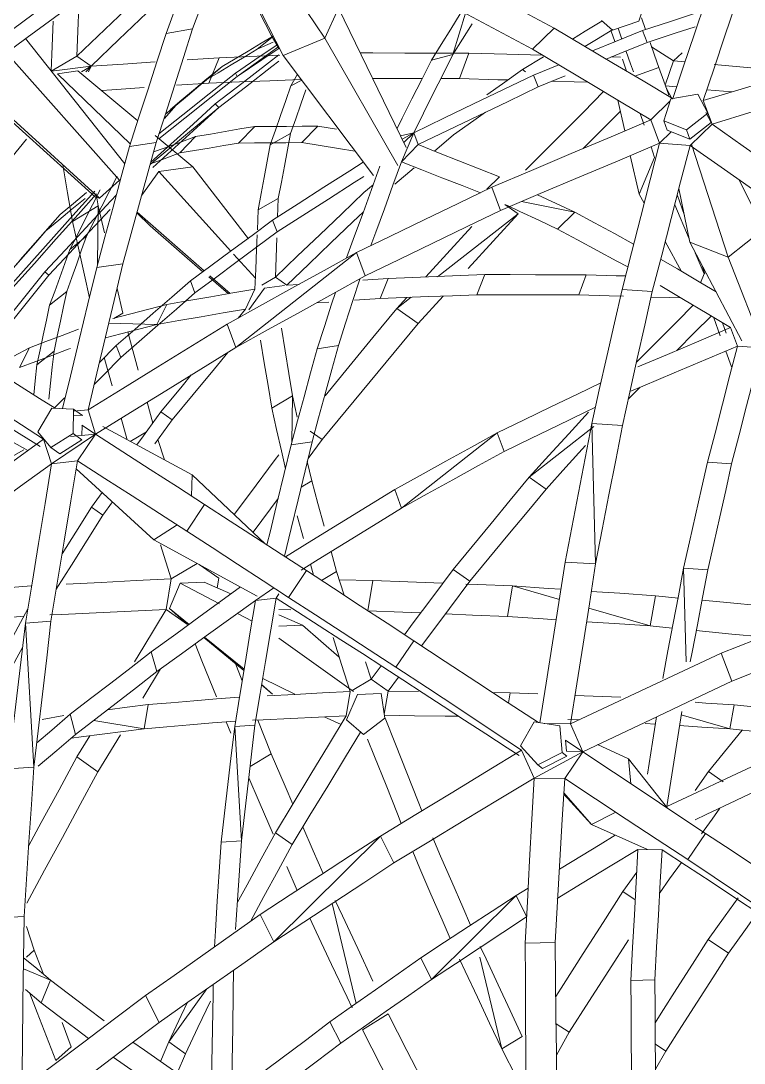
# Model space of a CAD drawing. Header units: inches. Extents: x -1427 to 2274, y -2183 to 260.
# Drawn here: x 161.79 to 165.41, y -1765.98 to -1760.76 of the extents above; entities that cross this region are included whole.
import ezdxf

# ---------------------------------------------------------------- set-up
doc = ezdxf.new("R2010")
doc.units = ezdxf.units.IN
doc.header["$MEASUREMENT"] = 0
doc.layers.add('E-LITE-EQPM', color=33, linetype='Continuous', lineweight=9)
doc.layers.add('G-IMPT', color=8, linetype='Continuous', lineweight=9)

# ---------------------------------------------------------------- blocks, each defined once
blk = doc.blocks.new('Raimond Sphere Small - Moooi_Raimond_43-2516545-Reflected Ceiling Plan')
at = {"layer": 'G-IMPT'}
for p, q in [((-3.9966, 6.0923), (-3.5599, 5.4344)), ((-4.063, 5.9133), (-3.8262, 5.4466)), ((-4.0605, 5.9202), (-3.7673, 5.3482)), ((-3.4905, 5.5861), (-3.5599, 5.4344)), ((-3.1518, 4.8881), (-3.4905, 5.5861)), ((-1.9615, 5.595), (-1.987, 5.5201)), ((-2.8554, 5.56), (-2.9178, 5.3529)), ((-1.9533, 5.4784), (-1.9738, 5.5367)), ((-2.5188, 5.3797), (-2.4107, 5.4848)), ((-2.174, 5.5228), (-2.1183, 5.4754)), ((-2.1183, 5.4754), (-1.987, 5.5201)), ((-2.0914, 5.4846), (-2.0725, 5.4309)), ((-4.5612, 4.8057), (-5.0571, 5.4327)), ((-4.3539, 5.4582), (-4.2211, 5.4811)), ((-3.8979, 5.3799), (-3.8171, 5.4453)), ((-3.7897, 5.3856), (-3.8262, 5.4466)), ((-3.5599, 5.4344), (-3.7673, 5.3482)), ((-3.193, 4.798), (-3.5599, 5.4344)), ((-2.125, 5.4701), (-2.1066, 5.4176)), ((-1.9683, 5.4735), (-1.9455, 5.4135)), ((-3.7903, 5.393), (-3.9978, 5.2431)), ((-3.8979, 5.3799), (-3.8174, 5.4143)), ((-1.8139, 5.3223), (-1.9231, 5.3925)), ((-4.5874, 4.7233), (-5.1564, 5.365)), ((-4.9286, 5.2702), (-4.8006, 5.3457)), ((-4.7293, 5.2942), (-4.8006, 5.3457)), ((-4.0883, 5.3373), (-4.2486, 5.3266)), ((-4.1399, 5.2105), (-4.0883, 5.3373)), ((-3.3162, 4.7468), (-3.7673, 5.3482)), ((-3.0246, 5.3256), (-2.9178, 5.3529)), ((-2.8844, 5.2324), (-2.8379, 5.3592)), ((-2.4648, 5.3415), (-2.5695, 5.2774)), ((-2.0792, 5.3397), (-2.1238, 5.3409)), ((-2.0687, 5.3298), (-2.0493, 5.2703)), ((-1.8139, 5.3223), (-1.7698, 5.3613)), ((-4.7293, 5.2942), (-4.9281, 5.2696)), ((-4.7771, 5.2664), (-4.7293, 5.2942)), ((-4.7553, 5.2664), (-4.7293, 5.2942)), ((-4.7417, 5.2664), (-4.7293, 5.2942)), ((-4.1594, 5.223), (-4.0737, 5.2924)), ((-2.5543, 5.2664), (-2.5695, 5.2774)), ((-2.5144, 5.2502), (-2.3884, 5.3017)), ((-2.0068, 5.2451), (-1.8867, 5.2887)), ((-1.8551, 5.1992), (-1.8139, 5.3223)), ((-1.7556, 5.3169), (-1.8139, 5.3223)), ((-4.688, 4.6335), (-5.3335, 5.2225)), ((-4.7957, 5.271), (-4.8969, 5.2572)), ((-4.8969, 5.2572), (-4.5336, 4.9053)), ((-4.4962, 5.0206), (-4.7957, 5.271)), ((-4.0064, 5.2605), (-3.9978, 5.2431)), ((-3.6966, 5.254), (-3.7291, 5.1962)), ((-3.7291, 5.1962), (-3.6752, 5.2254)), ((-2.9783, 5.2325), (-2.8844, 5.2324)), ((-2.5144, 5.2502), (-2.492, 5.191)), ((-2.3554, 5.2466), (-2.492, 5.191)), ((-4.7076, 4.6396), (-5.3456, 5.2139)), ((-4.3016, 5.1991), (-4.1399, 5.2105)), ((-1.8539, 5.1959), (-1.7982, 5.1909)), ((-1.852, 5.1905), (-1.8198, 5.1292)), ((-1.646, 5.177), (-1.5216, 5.1658)), ((-2.093, 5.125), (-2.0579, 4.9708)), ((-1.9276, 5.0261), (-1.83, 5.121)), ((-1.8617, 5.0209), (-1.8265, 5.1319)), ((-1.8265, 5.1319), (-1.691, 5.1554)), ((-1.691, 5.1554), (-1.6424, 5.0589)), ((-1.6643, 5.1221), (-1.6204, 5.0045)), ((-4.0894, 5.0879), (-4.4338, 4.8019)), ((-4.305, 5.0972), (-4.3623, 5.0332)), ((-4.3578, 5.0545), (-4.305, 5.0972)), ((-4.0894, 5.0879), (-4.1083, 5.1054)), ((-1.9801, 5.0574), (-1.9611, 4.9992)), ((-1.9276, 5.0261), (-1.8839, 4.9086)), ((-1.8617, 5.0209), (-1.7479, 4.9758)), ((-1.8451, 4.974), (-1.8617, 5.0209)), ((-1.7479, 4.9758), (-1.6424, 5.0589)), ((-1.7313, 4.9289), (-1.6258, 5.012)), ((-1.6511, 5.0624), (-1.6258, 5.012)), ((-1.6424, 5.0589), (-1.6258, 5.012)), ((-3.991, 4.9096), (-3.9099, 4.9929)), ((-3.6748, 4.9118), (-3.5939, 4.9939)), ((-3.5939, 4.9939), (-3.5007, 4.9796)), ((-3.1801, 4.9464), (-3.1143, 4.9617)), ((-3.1143, 4.9617), (-3.1751, 4.816)), ((-3.1718, 4.9294), (-3.1143, 4.9617)), ((-3.1637, 4.9127), (-3.1143, 4.9617)), ((-3.1143, 4.9617), (-3.0916, 4.9018)), ((-1.8249, 4.966), (-1.8839, 4.9086)), ((-1.7313, 4.9289), (-1.8451, 4.974)), ((-1.7313, 4.9289), (-1.7479, 4.9758)), ((-1.6204, 5.0045), (-1.7304, 4.8978)), ((-4.5379, 4.8923), (-4.4034, 4.9132)), ((-4.2202, 4.7899), (-4.409, 4.9477)), ((-4.285, 4.8603), (-4.2066, 4.9422)), ((-3.8328, 4.9009), (-3.7306, 4.9573)), ((-3.011, 4.8698), (-2.9143, 4.9505)), ((-1.7304, 4.8978), (-1.8839, 4.9086)), ((-3.1751, 4.816), (-3.0916, 4.9018)), ((-1.9259, 4.8909), (-1.9086, 4.8378)), ((-1.5405, 4.3383), (-1.7234, 4.9045)), ((-2.0298, 4.8471), (-1.9861, 4.6546)), ((-1.9086, 4.8378), (-1.9861, 4.6546)), ((-4.3905, 4.7667), (-4.4756, 4.649)), ((-4.2202, 4.7899), (-4.3905, 4.7667)), ((-4.0294, 4.3679), (-4.3905, 4.7667)), ((-3.9411, 4.4296), (-4.2202, 4.7899)), ((-3.2096, 4.7037), (-3.1112, 4.786)), ((-4.688, 4.6335), (-4.5874, 4.7233)), ((-3.3177, 4.6998), (-3.3632, 4.6615)), ((-2.6851, 4.7403), (-2.7474, 4.6794)), ((-1.4849, 4.7259), (-1.3629, 4.4782)), ((-4.6935, 4.5947), (-4.702, 4.6462)), ((-2.7231, 4.6884), (-2.6801, 4.5727)), ((-1.9608, 4.6084), (-1.9861, 4.6546)), ((-1.7944, 4.6474), (-1.7588, 4.5464)), ((-1.7321, 4.4142), (-1.7862, 4.6823)), ((-4.8234, 4.5177), (-4.6935, 4.5947)), ((-4.688, 4.6335), (-4.7076, 4.6396)), ((-4.6982, 4.2977), (-4.6935, 4.5947)), ((-4.663, 4.4604), (-4.6935, 4.5947)), ((-3.7923, 4.6319), (-3.8932, 4.5752)), ((-3.7956, 4.5392), (-3.7923, 4.6319)), ((-2.6578, 4.6013), (-2.5914, 4.5559)), ((-2.3074, 4.563), (-2.5747, 4.6172)), ((-1.7355, 4.4308), (-1.8075, 4.6002)), ((-5.1565, 4.2408), (-4.8836, 4.5521)), ((-4.9557, 4.4697), (-4.8836, 4.5521)), ((-4.4997, 4.561), (-4.4339, 4.4945)), ((-4.1637, 4.2699), (-4.499, 4.5635)), ((-3.8932, 4.5752), (-3.8972, 4.4759)), ((-2.9959, 4.2399), (-2.5914, 4.5559)), ((-2.3074, 4.563), (-2.3943, 4.4783)), ((-4.1697, 4.2655), (-4.4339, 4.4945)), ((-3.7983, 4.4646), (-3.8207, 4.5231)), ((-4.8362, 4.3762), (-4.7521, 4.444)), ((-1.3629, 4.4782), (-1.5405, 4.3383)), ((-1.7731, 4.2668), (-1.8552, 4.4163)), ((-1.4717, 3.9196), (-1.7321, 4.4142)), ((-1.7321, 4.4142), (-1.5405, 4.3383)), ((-3.9069, 4.2326), (-4.0165, 4.3537)), ((-3.4, 4.3619), (-4.0056, 3.8856)), ((-3.4, 4.3619), (-3.3566, 4.244)), ((-1.6604, 4.2543), (-1.7054, 4.36)), ((-1.3579, 3.8745), (-1.5405, 4.3383)), ((-4.7013, 4.2862), (-4.5698, 4.3044)), ((-1.6721, 4.3002), (-1.6561, 4.2548)), ((-4.9406, 4.2485), (-4.9607, 4.2656)), ((-4.0421, 4.155), (-4.1401, 4.2399)), ((-4.034, 4.1564), (-4.1355, 4.2452)), ((-3.8755, 4.198), (-3.8064, 4.2388)), ((-3.7499, 4.1979), (-3.8064, 4.2388)), ((-3.2417, 4.2321), (-3.3688, 4.2235)), ((-3.2826, 4.1316), (-3.2417, 4.2321)), ((-2.7984, 4.1495), (-2.7588, 4.2518)), ((-2.2873, 4.1489), (-2.2503, 4.2494)), ((-1.6604, 4.2543), (-1.6792, 4.21)), ((-4.5713, 4.0575), (-4.5993, 4.1807)), ((-4.2326, 4.219), (-4.2098, 4.1593)), ((-3.9568, 4.0777), (-3.9091, 4.1781)), ((-3.9401, 4.0742), (-3.8616, 4.1826)), ((-3.8616, 4.1826), (-3.7605, 4.1964)), ((-3.6882, 4.2021), (-3.7499, 4.1979)), ((-1.9202, 4.1658), (-2.0714, 4.1765)), ((-4.937, 4.0972), (-4.8512, 4.1663)), ((-3.4108, 4.1225), (-3.2826, 4.1316)), ((-3.1995, 4.081), (-3.1273, 4.1373)), ((-3.1486, 4.1365), (-3.1995, 4.081)), ((-3.0921, 4.0063), (-2.9674, 4.1432)), ((-4.4005, 4.0017), (-4.3504, 4.1014)), ((-3.9568, 4.0777), (-3.994, 4.0325)), ((-3.6009, 4.1091), (-3.5391, 4.1135)), ((-3.0921, 4.0063), (-3.1995, 4.081)), ((-4.6155, 4.0312), (-4.5713, 4.0575)), ((-1.6115, 4.0349), (-1.5793, 3.9446)), ((-4.4005, 4.0017), (-4.6408, 4.0072)), ((-4.0477, 4.0027), (-4.0056, 3.8856)), ((-1.5683, 4.0091), (-1.5499, 3.9578)), ((-1.5287, 3.9853), (-1.494, 3.8922)), ((-5.0882, 3.785), (-5.0371, 3.8842)), ((-5.0007, 3.7993), (-4.915, 3.8683)), ((-4.6879, 3.81), (-4.6036, 3.8951)), ((-4.6036, 3.8951), (-4.5808, 3.8354)), ((-3.5982, 3.8792), (-3.4915, 3.8958)), ((-1.5517, 3.8679), (-1.523, 3.7886)), ((-1.3723, 3.8836), (-1.494, 3.8922)), ((-4.6635, 3.8364), (-4.6239, 3.6939)), ((-5.0461, 3.3698), (-5.7533, 3.7646)), ((-4.9851, 3.3904), (-5.6265, 3.7844)), ((-2.0401, 3.6275), (-1.981, 3.6867)), ((-4.9123, 3.5836), (-4.8632, 3.6331)), ((-4.4208, 3.5075), (-4.4492, 3.6114)), ((-3.8245, 3.5823), (-3.7216, 3.6433)), ((-3.7252, 3.4078), (-3.7216, 3.6433)), ((-3.6973, 3.5368), (-3.7216, 3.6433)), ((-4.9959, 3.4631), (-4.9258, 3.5824)), ((-4.8172, 3.5772), (-4.9258, 3.5824)), ((-4.8201, 3.4548), (-4.8172, 3.5772)), ((-4.8174, 3.5669), (-4.7443, 3.5741)), ((-4.7732, 3.5456), (-4.8172, 3.5772)), ((-4.7443, 3.5741), (-4.7067, 3.4523)), ((-4.38, 3.5634), (-4.3244, 3.5229)), ((-4.7732, 3.5456), (-4.8179, 3.5477)), ((-4.5788, 3.5313), (-4.549, 3.4241)), ((-4.4111, 3.4035), (-4.3244, 3.5229)), ((-2.2231, 3.506), (-2.2037, 2.8016)), ((-2.0694, 3.4955), (-2.2231, 3.506)), ((-4.9306, 3.3843), (-4.9959, 3.4631)), ((-4.8201, 3.4548), (-4.9306, 3.3843)), ((-4.7067, 3.4523), (-4.927, 3.3033)), ((-4.8318, 3.4402), (-4.7067, 3.4523)), ((-4.7762, 3.4232), (-4.8201, 3.4548)), ((-4.7067, 3.4523), (-4.7972, 3.3183)), ((-4.7744, 3.4957), (-4.7756, 3.4456)), ((-4.7751, 3.4961), (-4.7067, 3.4523)), ((-4.2239, 3.248), (-4.6714, 3.4904)), ((-4.5333, 3.4156), (-4.4527, 3.4637)), ((-3.5724, 3.4249), (-3.6329, 3.4672)), ((-2.6961, 3.4587), (-3.1761, 3.0811)), ((-2.6961, 3.4587), (-2.6616, 3.3653)), ((-2.537, 3.236), (-2.2124, 3.4896)), ((-4.9672, 3.4271), (-4.927, 3.3033)), ((-4.7762, 3.4232), (-4.8867, 3.3527)), ((-4.3627, 3.3232), (-4.3954, 3.4252)), ((-3.7277, 3.3987), (-3.6234, 3.4132)), ((-3.6434, 3.3296), (-3.5724, 3.4249)), ((-4.8867, 3.3527), (-4.9306, 3.3843)), ((-4.7972, 3.3183), (-4.927, 3.3033)), ((-3.6247, 3.2174), (-3.6469, 3.3151)), ((-1.5228, 3.3032), (-1.6426, 3.3118)), ((-4.8039, 3.2774), (-4.4148, 2.9231)), ((-4.2264, 3.1414), (-4.2239, 3.248)), ((-3.8578, 2.9029), (-4.2239, 3.248)), ((-3.6778, 3.1858), (-3.6247, 3.2174)), ((-2.4519, 3.1768), (-2.537, 3.236)), ((-4.6745, 3.1595), (-4.7277, 3.0865)), ((-3.2095, 3.1739), (-3.1761, 3.0811)), ((-4.6714, 3.0454), (-4.7277, 3.0865)), ((-4.6714, 3.0454), (-4.6227, 3.1124)), ((-4.1611, 3.0991), (-4.2504, 2.9667)), ((-3.6978, 3.0421), (-3.6664, 2.9291)), ((-4.2983, 2.9975), (-4.4148, 2.9231)), ((-3.8983, 2.6413), (-4.4148, 2.9231)), ((-4.3827, 2.8974), (-4.3286, 2.7269)), ((-3.5007, 2.7644), (-3.5279, 2.8637)), ((-4.198, 2.8048), (-4.3286, 2.7269)), ((-4.0899, 2.7307), (-4.188, 2.7993)), ((-3.6504, 2.7688), (-3.7409, 2.6346)), ((-3.6306, 2.8002), (-3.6155, 2.7459)), ((-2.8327, 2.7158), (-2.9161, 2.7742)), ((-2.3552, 2.8107), (-2.2037, 2.8016)), ((-1.7629, 2.7801), (-1.75, 2.3109)), ((-1.6411, 2.7718), (-1.7629, 2.7801)), ((-4.3535, 2.5734), (-4.3286, 2.7269)), ((-4.0979, 2.6815), (-4.0899, 2.7307)), ((-3.5756, 2.7197), (-3.5007, 2.7644)), ((-3.4626, 2.6456), (-3.5007, 2.7644)), ((-3.3191, 2.719), (-3.4869, 2.7216)), ((-3.3436, 2.5678), (-3.3191, 2.719)), ((-4.2828, 2.7061), (-4.3376, 2.5795)), ((-4.1641, 2.7105), (-4.2828, 2.7061)), ((-4.2828, 2.7061), (-4.0859, 2.6017)), ((-4.0294, 2.6516), (-4.1641, 2.7105)), ((-3.8139, 2.6822), (-3.9067, 2.6195)), ((-2.6455, 2.5383), (-2.6202, 2.6919)), ((-2.385, 2.6235), (-2.6202, 2.6919)), ((-3.8037, 2.6313), (-3.9067, 2.6195)), ((-3.7897, 2.6521), (-3.8037, 2.6313)), ((-1.9303, 2.4912), (-1.9041, 2.6425)), ((-1.788, 2.6313), (-1.9041, 2.6425)), ((-4.3535, 2.5734), (-4.2467, 2.4984)), ((-4.3376, 2.5795), (-4.2529, 2.5056)), ((-4.3376, 2.5795), (-4.239, 2.4992)), ((-3.7897, 2.5732), (-3.7292, 2.5725)), ((-1.9303, 2.4912), (-2.2382, 2.5808)), ((-4.9305, 2.5146), (-5.0577, 2.5056)), ((-3.9967, 2.5544), (-3.9237, 2.5157)), ((-3.6711, 2.495), (-3.7897, 2.5468)), ((-5.016, 1.784), (-5.0577, 2.5056)), ((-3.6711, 2.495), (-3.7897, 2.4906)), ((-3.4869, 2.3349), (-3.6711, 2.495)), ((-1.9303, 2.4912), (-1.8199, 2.4803)), ((-4.1646, 2.433), (-3.9642, 2.2682)), ((-4.161, 2.4356), (-3.9632, 2.2745)), ((-3.416, 2.1627), (-3.7897, 2.4297)), ((-3.1139, 2.4168), (-3.2032, 2.2844)), ((-4.428, 2.3618), (-4.4004, 2.2627)), ((-1.5755, 2.3548), (-1.5211, 2.2156)), ((-3.9727, 2.2165), (-4.0099, 2.3109)), ((-3.3277, 2.2248), (-3.3553, 2.3109)), ((-4.4709, 2.1299), (-4.3821, 2.2759)), ((-3.2774, 2.2921), (-3.3277, 2.2248)), ((-3.876, 2.1957), (-3.8206, 2.1501)), ((-3.8756, 2.1981), (-3.8206, 2.1501)), ((-3.7099, 2.1495), (-3.8705, 2.2288)), ((-3.3277, 2.2248), (-3.4232, 2.1679)), ((-3.243, 2.1655), (-3.3277, 2.2248)), ((-3.243, 2.1655), (-3.1907, 2.2356)), ((-3.452, 2.0407), (-3.4323, 2.1625)), ((-3.4507, 2.0217), (-3.3958, 2.1483)), ((-3.3958, 2.1483), (-3.2772, 2.1526)), ((-3.2587, 2.0287), (-3.2772, 2.1526)), ((-3.2618, 2.0496), (-3.243, 2.1655)), ((-3.0902, 2.1631), (-3.243, 2.1655)), ((-2.6318, 2.1562), (-2.7181, 2.1575)), ((-2.6398, 2.1071), (-2.6318, 2.1562)), ((-2.4933, 2.1508), (-2.6318, 2.1562)), ((-4.4638, 1.9759), (-4.4441, 2.0976)), ((-1.5308, 1.9756), (-1.51, 2.0955)), ((-4.8654, 2.0427), (-4.9747, 2.0227)), ((-4.8075, 1.9471), (-4.8341, 2.0493)), ((-1.5308, 1.9756), (-1.7749, 2.0466)), ((-4.4638, 1.9759), (-4.7162, 2.0179)), ((-4.0528, 2.0112), (-4.0301, 1.9541)), ((-3.9094, 1.9941), (-4.0103, 1.987)), ((-3.9772, 1.4149), (-4.0103, 1.987)), ((-3.8281, 1.8501), (-3.8953, 2.0202)), ((-3.4781, 1.9977), (-3.5633, 2.0356)), ((-3.4507, 2.0217), (-3.366, 1.9478)), ((-3.366, 1.9478), (-3.2587, 2.0287)), ((-2.5798, 1.8906), (-2.5118, 2.0114)), ((-2.3825, 1.991), (-2.5118, 2.0114)), ((-2.4604, 2.0033), (-2.3289, 2.0003)), ((-2.3706, 1.8577), (-2.3825, 1.991)), ((-2.3427, 2.0233), (-2.2852, 2.0209)), ((-2.3289, 2.0003), (-2.2678, 1.8615)), ((-1.9561, 2.0036), (-1.904, 2.0002)), ((-4.736, 1.9416), (-4.8003, 1.8353)), ((-4.6951, 1.7615), (-4.583, 1.9457)), ((-2.4926, 1.7956), (-2.5798, 1.8906)), ((-2.2678, 1.8615), (-2.3547, 1.9188)), ((-2.3543, 1.9186), (-2.3494, 1.8637)), ((-2.0384, 1.8255), (-2.1934, 1.8968)), ((-4.8003, 1.8353), (-4.6951, 1.7615)), ((-3.9336, 1.7871), (-3.8281, 1.8501)), ((-2.5115, 1.7298), (-2.5739, 1.8697)), ((-2.2678, 1.8615), (-2.5115, 1.7298)), ((-2.3706, 1.8577), (-2.4926, 1.7956)), ((-2.3473, 1.8396), (-2.4692, 1.7775)), ((-2.3473, 1.8396), (-2.3706, 1.8577)), ((-2.2678, 1.8615), (-2.3585, 1.7276)), ((-2.2678, 1.8615), (-2.3498, 1.8637)), ((-5.016, 1.784), (-5.1444, 1.7758)), ((-2.4692, 1.7775), (-2.4926, 1.7956)), ((-1.844, 1.5791), (-2.0384, 1.8255)), ((-2.0274, 1.7013), (-2.0384, 1.8255)), ((-2.3585, 1.7276), (-2.5115, 1.7298)), ((-1.6379, 1.7622), (-1.7054, 1.6677)), ((-1.6379, 1.7622), (-1.5648, 1.7102)), ((-2.2238, 1.4965), (-2.363, 1.6482)), ((-2.3626, 1.6555), (-2.2238, 1.4965)), ((-2.1021, 1.5585), (-2.2238, 1.4965)), ((-1.9439, 1.3709), (-2.2238, 1.4965)), ((-3.9772, 1.4149), (-4.079, 1.4084)), ((-3.8144, 0.9089), (-3.2806, 1.4393)), ((-3.8062, 1.4556), (-3.7228, 1.3971)), ((-3.2141, 1.3042), (-3.2806, 1.4393)), ((-1.6533, 1.4521), (-1.7419, 1.3209)), ((-1.8703, 1.3702), (-1.9916, 1.3719)), ((-3.7488, 1.2858), (-3.6976, 1.1666)), ((-1.9978, 1.2584), (-2.0672, 1.1613)), ((-2.6014, 1.1416), (-2.5415, 1.1781)), ((-2.0054, 1.1191), (-2.0672, 1.1613)), ((-3.4027, 0.6006), (-3.5229, 1.1009)), ((-3.0245, 0.7211), (-2.6014, 1.1416)), ((-2.5493, 1.0359), (-2.6014, 1.1416)), ((-3.8144, 0.9089), (-3.8829, 1.0454)), ((-5.0649, 1.0367), (-5.1912, 1.0291)), ((-5.014, 0.8683), (-5.0532, 0.9854)), ((-2.4057, 0.9067), (-2.5565, 0.9027)), ((-1.5381, 0.8521), (-1.6393, 0.9212)), ((-5.0522, 0.8331), (-5.014, 0.8683)), ((-4.9677, 0.7472), (-5.014, 0.8683)), ((-3.0245, 0.7211), (-3.0789, 0.8293)), ((-2.6732, 0.3727), (-2.7838, 0.8331)), ((-4.932, 0.7172), (-5.0685, 0.7742)), ((-4.932, 0.7172), (-4.9789, 0.6032)), ((-1.9077, 0.7193), (-2.0273, 0.7162)), ((-4.9789, 0.6032), (-5.0585, 0.6698)), ((-4.4566, 0.6402), (-4.3887, 0.506)), ((-4.1503, 0.6732), (-4.3408, 0.4083)), ((-3.3712, 0.4694), (-3.242, 0.5484)), ((-4.8286, 0.3836), (-4.875, 0.5048)), ((-3.5337, 0.508), (-3.4799, 0.4017)), ((-2.3363, 0.4565), (-2.4015, 0.4992)), ((-2.6732, 0.3727), (-2.5708, 0.4353)), ((-2.3999, 0.3413), (-2.3363, 0.4565)), ((-4.9061, 0.3145), (-4.8286, 0.3836)), ((-4.3408, 0.4083), (-4.3823, 0.3108)), ((-4.2573, 0.3486), (-4.3408, 0.4083)), ((-1.8527, 0.3624), (-1.9044, 0.3963)), ((-4.5089, 0.2541), (-4.6193, 0.3317)), ((-4.2982, 0.252), (-4.2573, 0.3486)), ((-1.9031, 0.2711), (-1.8527, 0.3624))]:
    blk.add_line(p, q, dxfattribs=at)
at = {"layer": 'G-IMPT', "flags": 128}
for points in [[(-4.0043, 6.0738), (-4.0585, 5.9256), (-4.1127, 5.7775), (-4.1669, 5.6293), (-4.2211, 5.4811)], [(-4.3539, 5.4582), (-4.3007, 5.6051), (-4.2475, 5.752), (-4.1943, 5.8989), (-4.1411, 6.0459)], [(-4.2415, 5.8789), (-4.3813, 5.7456), (-4.521, 5.6123), (-4.6608, 5.479), (-4.8006, 5.3457)], [(-4.7293, 5.2942), (-4.59, 5.4278), (-4.4506, 5.5613), (-4.3112, 5.6949), (-4.2454, 5.758)], [(-2.9098, 5.7547), (-2.785, 5.6872), (-2.6602, 5.6197), (-2.5355, 5.5523), (-2.4107, 5.4848)], [(-1.8178, 5.1329), (-1.763, 5.2951), (-1.7082, 5.4573), (-1.6534, 5.6196), (-1.5987, 5.7818)], [(-1.4475, 5.7713), (-1.5017, 5.609), (-1.5559, 5.4467), (-1.6101, 5.2844), (-1.6643, 5.1221)], [(-5.3381, 5.3209), (-5.2082, 5.4168), (-5.0783, 5.5126), (-4.9485, 5.6085), (-4.8186, 5.7044)], [(-2.5188, 5.3797), (-2.644, 5.4467), (-2.7691, 5.5138), (-2.8943, 5.5808), (-3.0194, 5.6478)], [(-4.7904, 5.6306), (-4.9201, 5.5343), (-5.0499, 5.438), (-5.1796, 5.3418), (-5.3093, 5.2455)], [(-4.8006, 5.3457), (-4.7961, 5.4697), (-4.7916, 5.5937)], [(-3.0246, 5.3256), (-2.9768, 5.4026), (-2.9289, 5.4796), (-2.881, 5.5566)], [(-1.9683, 5.4735), (-1.8281, 5.5192), (-1.6879, 5.565)], [(-4.9201, 5.5197), (-4.9251, 5.3945), (-4.93, 5.272)], [(-2.8213, 5.5075), (-2.8696, 5.4302), (-2.9178, 5.3529)], [(-2.4107, 5.4848), (-2.2625, 5.3968), (-2.1142, 5.3088), (-1.966, 5.2209), (-1.8184, 5.1333)], [(-2.1718, 5.521), (-2.2555, 5.4698), (-2.3194, 5.4306)], [(-1.7054, 5.4923), (-1.8054, 5.4594), (-1.9455, 5.4135)], [(-4.5379, 4.8923), (-4.4919, 5.0337), (-4.4459, 5.1752), (-4.3999, 5.3167), (-4.3539, 5.4582)], [(-4.2211, 5.4811), (-4.2667, 5.3391), (-4.3122, 5.1972), (-4.3578, 5.0552), (-4.4034, 4.9132)], [(-3.8174, 5.4459), (-3.8784, 5.4093), (-3.9435, 5.3704), (-4.0086, 5.3314), (-4.0737, 5.2924)], [(-2.2568, 5.3935), (-2.1991, 5.4288), (-2.1171, 5.479)], [(-2.2189, 5.371), (-2.1048, 5.4176), (-1.9683, 5.4735)], [(-4.1594, 5.223), (-4.0941, 5.2623), (-4.0287, 5.3015), (-3.9633, 5.3407), (-3.8979, 5.3799)], [(-4.0064, 5.2605), (-3.8824, 5.3442), (-3.7954, 5.4029)], [(-3.7897, 5.3832), (-3.8739, 5.3265), (-3.9978, 5.2431)], [(-1.9276, 5.0261), (-2.0754, 5.1145), (-2.2232, 5.2029), (-2.371, 5.2913), (-2.5188, 5.3797)], [(-1.9455, 5.4135), (-2.0821, 5.3579), (-2.1502, 5.3302)], [(-1.8867, 5.2887), (-1.9085, 5.3507), (-1.9302, 5.4127)], [(-3.7897, 5.3519), (-3.842, 5.3114), (-3.9752, 5.2084), (-4.1083, 5.1054)], [(-3.7838, 5.3497), (-3.936, 5.3435), (-4.0883, 5.3373)], [(-2.8379, 5.3592), (-2.9982, 5.3599), (-3.1586, 5.3607), (-3.3189, 5.3614), (-3.3816, 5.3617)], [(-3.1978, 4.983), (-3.172, 5.034), (-3.1229, 5.1312), (-3.0738, 5.2284), (-3.0246, 5.3256)], [(-2.9178, 5.3529), (-2.967, 5.2551), (-3.0161, 5.1573), (-3.0652, 5.0595), (-3.1143, 4.9617)], [(-2.4687, 5.3497), (-2.6482, 5.3543), (-2.8379, 5.3592)], [(-2.0507, 5.3689), (-2.0288, 5.307), (-2.0145, 5.2664)], [(-1.6643, 5.1221), (-1.4577, 5.1853), (-1.2511, 5.2485), (-1.0445, 5.3117), (-0.8379, 5.3749)], [(-4.4088, 5.3158), (-4.5691, 5.305), (-4.7293, 5.2942)], [(-4.0737, 5.2924), (-4.1315, 5.2436), (-4.1893, 5.1948), (-4.2472, 5.146), (-4.305, 5.0972)], [(-4.0894, 5.0879), (-3.9571, 5.1901), (-3.8248, 5.2924), (-3.7897, 5.3195)], [(-2.5695, 5.2774), (-2.6698, 5.2059), (-2.7474, 5.1506)], [(-1.8377, 5.1501), (-1.8622, 5.2194), (-1.8867, 5.2887)], [(-1.2113, 5.2664), (-1.4075, 5.2846), (-1.6097, 5.3034)], [(-3.9978, 5.2431), (-4.1288, 5.1389), (-4.2597, 5.0348), (-4.3907, 4.9306)], [(-4.3897, 4.9558), (-4.2702, 5.0508), (-4.1383, 5.1556), (-4.0064, 5.2605)], [(-4.3321, 5.0774), (-4.2746, 5.1259), (-4.217, 5.1745), (-4.1594, 5.223)], [(-4.1399, 5.2105), (-3.9872, 5.2162), (-3.8345, 5.2219), (-3.6818, 5.2275)], [(-3.3191, 5.2329), (-3.2068, 5.2328), (-3.0716, 5.2327)], [(-3.1143, 4.9617), (-2.9643, 5.0338), (-2.8144, 5.106), (-2.6644, 5.1781), (-2.5144, 5.2502)], [(-2.8844, 5.2324), (-2.6935, 5.227), (-2.6423, 5.2256)], [(-0.7947, 5.2591), (-1.0012, 5.1954), (-1.2076, 5.1318), (-1.414, 5.0681), (-1.6204, 5.0045)], [(-4.678, 5.1726), (-4.6251, 5.1763), (-4.4633, 5.1877)], [(-3.7291, 5.1962), (-3.755, 5.1224), (-3.781, 5.0485), (-3.8069, 4.9747), (-3.8328, 4.9009)], [(-3.7306, 4.9573), (-3.7051, 5.0306), (-3.6797, 5.1039), (-3.6543, 5.1771)], [(-2.492, 5.191), (-2.6419, 5.1187), (-2.7918, 5.0464), (-2.9417, 4.9741), (-3.0916, 4.9018)], [(-2.4225, 5.2193), (-2.3115, 5.2162), (-2.2421, 5.2142)], [(-2.1637, 5.1673), (-2.265, 5.0653), (-2.4094, 4.9199), (-2.5538, 4.7745)], [(-4.1083, 5.1054), (-4.2191, 5.0051), (-4.3298, 4.9048), (-4.4306, 4.8136)], [(-4.4207, 4.7871), (-4.3103, 4.8874), (-4.1998, 4.9876), (-4.0894, 5.0879)], [(-2.9143, 4.9505), (-2.8141, 5.022), (-2.7551, 5.0641)], [(-2.2656, 4.8826), (-2.154, 4.9946), (-2.0802, 5.0686)], [(-2.7231, 4.6884), (-2.5242, 4.7728), (-2.3254, 4.8572), (-2.1265, 4.9417), (-1.9276, 5.0261)], [(-4.2066, 4.9422), (-4.1324, 4.9549), (-4.0582, 4.9676), (-3.9841, 4.9802), (-3.9099, 4.9929)], [(-3.9099, 4.9929), (-3.8309, 4.9932), (-3.7519, 4.9934), (-3.6729, 4.9937), (-3.5939, 4.9939)], [(-1.6204, 5.0045), (-1.465, 4.8949), (-1.3095, 4.7854), (-1.154, 4.6758), (-0.9985, 4.5663)], [(-5.4539, 4.4428), (-5.3202, 4.6048), (-5.1865, 4.7669), (-5.0528, 4.9289)], [(-4.4034, 4.9132), (-4.445, 4.761), (-4.4866, 4.6088), (-4.5282, 4.4566), (-4.5698, 4.3044)], [(-4.4165, 4.8651), (-4.3641, 4.8843), (-4.2853, 4.9133), (-4.2066, 4.9422)], [(-3.991, 4.9096), (-4.0645, 4.8972), (-4.138, 4.8849), (-4.2115, 4.8726), (-4.285, 4.8603)], [(-3.6748, 4.9118), (-3.7538, 4.9112), (-3.8329, 4.9107), (-3.9119, 4.9101), (-3.991, 4.9096)], [(-3.7923, 4.6319), (-3.7768, 4.7132), (-3.7614, 4.7946), (-3.746, 4.8759), (-3.7306, 4.9573)], [(-3.4085, 4.8699), (-3.4905, 4.8828), (-3.5827, 4.8973), (-3.6748, 4.9118)], [(-1.8839, 4.9086), (-2.0829, 4.8247), (-2.282, 4.7407), (-2.4811, 4.6567), (-2.6801, 4.5727)], [(-2.0714, 4.1765), (-2.0245, 4.3596), (-1.9776, 4.5426), (-1.9307, 4.7256), (-1.8839, 4.9086)], [(-4.7013, 4.2862), (-4.6604, 4.4377), (-4.6196, 4.5892), (-4.5787, 4.7408), (-4.5379, 4.8923)], [(-4.285, 4.8603), (-4.3635, 4.8313), (-4.4328, 4.8056)], [(-3.8328, 4.9009), (-3.8479, 4.8194), (-3.863, 4.738), (-3.8781, 4.6566), (-3.8932, 4.5752)], [(-3.0916, 4.9018), (-2.99, 4.8614), (-2.8883, 4.8211), (-2.7867, 4.7807), (-2.6851, 4.7403)], [(-1.7304, 4.8978), (-1.7778, 4.7148), (-1.8253, 4.5318), (-1.8727, 4.3488), (-1.9202, 4.1658)], [(-1.1067, 4.4612), (-1.2626, 4.5704), (-1.4185, 4.6795), (-1.5744, 4.7886), (-1.7304, 4.8978)], [(-3.8207, 4.5231), (-3.6921, 4.6058), (-3.5635, 4.6884), (-3.4349, 4.7711), (-3.3671, 4.8147)], [(-3.1751, 4.816), (-3.2181, 4.6985), (-3.2611, 4.581), (-3.304, 4.4636), (-3.3286, 4.3964)], [(-2.7804, 4.6607), (-2.8717, 4.6966), (-2.9728, 4.7364), (-3.074, 4.7762), (-3.1751, 4.816)], [(-4.8705, 4.8001), (-4.8473, 4.661), (-4.8234, 4.5177)], [(-3.45, 4.3342), (-3.4101, 4.4444), (-3.368, 4.5609), (-3.3258, 4.6773), (-3.2836, 4.7938)], [(-4.599, 4.7441), (-4.6373, 4.6691), (-4.6755, 4.594), (-4.7138, 4.519), (-4.7521, 4.444)], [(-3.3645, 4.7421), (-3.4123, 4.7115), (-3.541, 4.6292), (-3.6697, 4.5469), (-3.7983, 4.4646)], [(-5.1362, 4.1925), (-5.0258, 4.3161), (-4.9154, 4.4397), (-4.8051, 4.5633), (-4.7108, 4.6689)], [(-4.7022, 4.6555), (-4.7944, 4.5524), (-4.904, 4.4298), (-5.0135, 4.3071), (-5.1231, 4.1845)], [(-4.6037, 4.6482), (-4.6537, 4.5946), (-4.756, 4.4849), (-4.8584, 4.3753), (-4.9607, 4.2656)], [(-4.8836, 4.5521), (-4.8176, 4.6071), (-4.7517, 4.662)], [(-4.8362, 4.3762), (-4.7983, 4.4509), (-4.7605, 4.5256), (-4.7226, 4.6003), (-4.6848, 4.675)], [(-3.3632, 4.6615), (-3.474, 4.5558), (-3.5848, 4.4501), (-3.6956, 4.3444), (-3.8064, 4.2388)], [(-3.4, 4.3619), (-3.2308, 4.4435), (-3.0616, 4.5252), (-2.8923, 4.6068), (-2.7231, 4.6884)], [(-2.4947, 4.6509), (-2.4018, 4.6073), (-2.3074, 4.563)], [(-4.76, 4.6326), (-4.8252, 4.5783), (-4.8905, 4.524), (-4.9557, 4.4697)], [(-2.3943, 4.4783), (-2.4883, 4.5229), (-2.5824, 4.5675), (-2.6478, 4.5986)], [(-5.084, 4.3243), (-5.0339, 4.3813), (-4.9838, 4.4382), (-4.9337, 4.4952), (-4.8836, 4.5521)], [(-4.9406, 4.2485), (-4.8382, 4.3581), (-4.7359, 4.4677), (-4.6335, 4.5773)], [(-3.7499, 4.1979), (-3.6394, 4.3038), (-3.529, 4.4097), (-3.4185, 4.5155), (-3.3662, 4.5656)], [(-2.6801, 4.5727), (-2.8492, 4.4905), (-3.0184, 4.4084), (-3.1875, 4.3262), (-3.3566, 4.244)], [(-2.8418, 4.2811), (-2.7166, 4.4185), (-2.5914, 4.5559)], [(-2.3074, 4.563), (-2.2084, 4.5095), (-2.1095, 4.456), (-2.0131, 4.4039)], [(-4.8234, 4.5177), (-4.7934, 4.383), (-4.7633, 4.2484), (-4.7379, 4.1347)], [(-4.2326, 4.219), (-4.1296, 4.2951), (-4.0266, 4.3711), (-3.9237, 4.4471), (-3.8207, 4.5231)], [(-2.8235, 4.492), (-2.9488, 4.355), (-3.0543, 4.2397)], [(-4.9557, 4.4697), (-5.0059, 4.4125), (-5.0561, 4.3553), (-5.1063, 4.2981), (-5.1565, 4.2408)], [(-4.7521, 4.444), (-4.7769, 4.3746), (-4.8016, 4.3052), (-4.8264, 4.2357), (-4.8512, 4.1663)], [(-3.7983, 4.4646), (-3.9012, 4.3882), (-4.0041, 4.3119), (-4.1069, 4.2356), (-4.2098, 4.1593)], [(-3.8982, 4.4507), (-3.9012, 4.3767), (-3.9051, 4.2774), (-3.9091, 4.1781)], [(-2.0424, 4.2898), (-2.0966, 4.3188), (-2.1958, 4.372), (-2.2951, 4.4251), (-2.3943, 4.4783)], [(-3.8064, 4.2388), (-3.8029, 4.337), (-3.7993, 4.4353)], [(-4.937, 4.0972), (-4.9118, 4.167), (-4.8866, 4.2367), (-4.8614, 4.3065), (-4.8362, 4.3762)], [(-4.0477, 4.0027), (-3.8858, 4.0925), (-3.7239, 4.1823), (-3.562, 4.2721), (-3.4, 4.3619)], [(-4.8721, 3.5798), (-4.8328, 3.7424), (-4.789, 3.9237), (-4.7451, 4.1049), (-4.7013, 4.2862)], [(-4.5698, 4.3044), (-4.6134, 4.1219), (-4.657, 3.9393), (-4.7007, 3.7567), (-4.7443, 3.5741)], [(-1.8779, 4.329), (-1.7941, 4.2793), (-1.6766, 4.2095), (-1.6006, 4.1644)], [(-4.9607, 4.2656), (-5.0676, 4.1315), (-5.1745, 3.9974), (-5.2814, 3.8633)], [(-5.2609, 3.8461), (-5.1541, 3.9802), (-5.0474, 4.1144), (-4.9406, 4.2485)], [(-3.3566, 4.244), (-3.5189, 4.1544), (-3.6811, 4.0648), (-3.8433, 3.9752), (-4.0056, 3.8856)], [(-3.3847, 4.2285), (-3.4193, 4.1209), (-3.4554, 4.0084), (-3.4915, 3.8958)], [(-2.7588, 4.2518), (-2.8796, 4.2468), (-3.0003, 4.2419), (-3.121, 4.237), (-3.2417, 4.2321)], [(-2.2503, 4.2494), (-2.3775, 4.25), (-2.5046, 4.2506), (-2.6317, 4.2512), (-2.7588, 4.2518)], [(-2.054, 4.2444), (-2.1, 4.2455), (-2.2503, 4.2494)], [(-4.6036, 3.8951), (-4.5109, 3.9761), (-4.4181, 4.0571), (-4.3254, 4.138), (-4.2326, 4.219)], [(-3.9091, 4.1781), (-4.0195, 4.159), (-4.1298, 4.1398), (-4.2401, 4.1206), (-4.3504, 4.1014)], [(-2.2231, 3.506), (-2.1851, 3.6736), (-2.1472, 3.8412), (-2.1093, 4.0089), (-2.0714, 4.1765)], [(-1.5287, 3.9853), (-1.6459, 4.0554), (-1.763, 4.1255), (-1.8802, 4.1956)], [(-4.8512, 4.1663), (-4.8671, 4.0918), (-4.8831, 4.0173), (-4.8991, 3.9428), (-4.915, 3.8683)], [(-4.2098, 4.1593), (-4.3026, 4.0783), (-4.3953, 3.9973), (-4.4881, 3.9164), (-4.5808, 3.8354)], [(-3.5982, 3.8792), (-3.5617, 3.9914), (-3.5252, 4.1036), (-3.5065, 4.1613)], [(-3.2826, 4.1316), (-3.1615, 4.136), (-3.0405, 4.1405), (-2.9194, 4.145), (-2.7984, 4.1495)], [(-2.7984, 4.1495), (-2.6706, 4.1494), (-2.5428, 4.1492), (-2.415, 4.1491), (-2.2873, 4.1489)], [(-2.2873, 4.1489), (-2.1359, 4.1446), (-2.0638, 4.1426)], [(-1.9202, 4.1658), (-1.9575, 3.9982), (-1.9948, 3.8306), (-2.0321, 3.663), (-2.0694, 3.4955)], [(-1.9262, 4.1387), (-1.833, 4.136), (-1.778, 4.1344)], [(-5.0007, 3.7993), (-4.9848, 3.8737), (-4.9688, 3.9482), (-4.9529, 4.0227), (-4.937, 4.0972)], [(-4.3504, 4.1014), (-4.4405, 4.0782), (-4.5305, 4.0551), (-4.6206, 4.0319)], [(-4.4005, 4.0017), (-4.2896, 4.0207), (-4.1786, 4.0397), (-4.0677, 4.0587), (-3.9568, 4.0777)], [(-3.1995, 4.081), (-3.319, 3.9354), (-3.4386, 3.7898), (-3.5581, 3.6441)], [(-1.7158, 4.0973), (-1.7961, 4.0164), (-1.9106, 3.9011), (-1.9989, 3.8122)], [(-1.7967, 3.8716), (-1.7081, 3.9603), (-1.6255, 4.0432)], [(-4.7923, 3.9776), (-4.8739, 3.9465), (-4.9555, 3.9154), (-5.0371, 3.8842)], [(-4.7443, 3.5741), (-4.5701, 3.6812), (-4.396, 3.7884), (-4.2218, 3.8955), (-4.0477, 4.0027)], [(-4.6581, 3.9349), (-4.5814, 3.9548), (-4.491, 3.9783), (-4.4005, 4.0017)], [(-3.7216, 3.6433), (-3.74, 3.7563), (-3.7585, 3.8694), (-3.777, 3.9824)], [(-3.5724, 3.4249), (-3.4523, 3.5702), (-3.3322, 3.7156), (-3.2122, 3.861), (-3.0921, 4.0063)], [(-1.992, 3.7886), (-1.844, 3.8515), (-1.6864, 3.9184), (-1.5287, 3.9853)], [(-4.4931, 3.7719), (-4.5322, 3.9147), (-4.5457, 3.9641)], [(-3.8814, 3.9232), (-3.8625, 3.8095), (-3.8435, 3.6959), (-3.8245, 3.5823)], [(-5.0371, 3.8842), (-5.1198, 3.8412), (-5.2024, 3.7981)], [(-5.0882, 3.785), (-5.0067, 3.8157), (-4.9253, 3.8465), (-4.8438, 3.8772), (-4.8318, 3.8817)], [(-4.915, 3.8683), (-4.9237, 3.7877), (-4.9324, 3.707), (-4.9411, 3.6264)], [(-4.0056, 3.8856), (-4.1808, 3.7773), (-4.3561, 3.669), (-4.5314, 3.5606), (-4.7067, 3.4523)], [(-3.7277, 3.3987), (-3.6953, 3.5188), (-3.6629, 3.639), (-3.6305, 3.7591), (-3.5982, 3.8792)], [(-3.4915, 3.8958), (-3.5245, 3.7751), (-3.5575, 3.6545), (-3.5905, 3.5338), (-3.6234, 3.4132)], [(-1.494, 3.8922), (-1.6518, 3.8256), (-1.8096, 3.759), (-1.9674, 3.6924), (-2.0321, 3.6651)], [(-1.6426, 3.3118), (-1.6055, 3.4569), (-1.5683, 3.602), (-1.5311, 3.7471), (-1.494, 3.8922)], [(-1.3723, 3.8836), (-1.4099, 3.7385), (-1.4475, 3.5934), (-1.4852, 3.4483), (-1.5228, 3.3032)], [(-5.3202, 3.8408), (-5.2093, 3.7709), (-5.0984, 3.701), (-4.9876, 3.6311), (-4.9091, 3.5816)], [(-4.5808, 3.8354), (-4.6673, 3.748), (-4.714, 3.7009)], [(-4.3244, 3.5229), (-4.2184, 3.6513), (-4.1124, 3.7798), (-4.0455, 3.8609)], [(-5.0169, 3.6496), (-5.0094, 3.7186), (-5.0007, 3.7993)], [(-4.9672, 3.4271), (-5.0776, 3.4978), (-5.188, 3.5684), (-5.2984, 3.639), (-5.4088, 3.7097)], [(-4.2279, 3.7482), (-4.2742, 3.692), (-4.38, 3.5634)], [(-2.6961, 3.4587), (-2.5619, 3.5235), (-2.4277, 3.5882), (-2.2935, 3.6529), (-2.1771, 3.709)], [(-4.38, 3.5634), (-4.4669, 3.4442), (-4.5006, 3.3979)], [(-3.8245, 3.5823), (-3.8007, 3.4755), (-3.7769, 3.3687), (-3.7568, 3.2786)], [(-2.2047, 3.5873), (-2.2594, 3.5607), (-2.3935, 3.4956), (-2.5275, 3.4304), (-2.6616, 3.3653)], [(-2.239, 3.5619), (-2.3383, 3.4533), (-2.4377, 3.3446), (-2.537, 3.236)], [(-2.3552, 2.8107), (-2.3222, 2.9846), (-2.2891, 3.1584), (-2.2561, 3.3322), (-2.2231, 3.506)], [(-4.7067, 3.4523), (-4.5703, 3.364), (-4.4339, 3.2757), (-4.2975, 3.1874), (-4.1611, 3.0991)], [(-3.2095, 3.1739), (-3.0812, 3.2451), (-2.9528, 3.3163), (-2.8244, 3.3875), (-2.6961, 3.4587)], [(-2.0694, 3.4955), (-2.103, 3.322), (-2.1366, 3.1485), (-2.1701, 2.9751), (-2.2037, 2.8016)], [(-5.5845, 2.9784), (-5.4302, 3.0906), (-5.2759, 3.2028), (-5.1215, 3.3149), (-4.9672, 3.4271)], [(-3.849, 2.8972), (-3.832, 2.9676), (-3.7972, 3.1113), (-3.7625, 3.255), (-3.7277, 3.3987)], [(-3.6234, 3.4132), (-3.658, 3.2684), (-3.6926, 3.1237), (-3.7272, 2.9789), (-3.7604, 2.84)], [(-2.4519, 3.1768), (-2.3527, 3.2858), (-2.2534, 3.3947)], [(-5.0658, 3.3737), (-5.1401, 3.3314), (-5.2143, 3.2891), (-5.2886, 3.2468), (-5.3629, 3.2045)], [(-3.7897, 3.349), (-3.8074, 3.3253), (-3.9372, 3.152), (-4.0137, 3.0499)], [(-2.6616, 3.3653), (-2.7903, 3.2942), (-2.9189, 3.2232), (-3.0475, 3.1522), (-3.1761, 3.0811)], [(-4.927, 3.3033), (-5.0827, 3.1908), (-5.2384, 3.0783), (-5.394, 2.9658), (-5.5497, 2.8533)], [(-5.0577, 2.5056), (-5.025, 2.7051), (-4.9923, 2.9045), (-4.9597, 3.1039), (-4.927, 3.3033)], [(-4.7972, 3.3183), (-4.8305, 3.1173), (-4.8638, 2.9164), (-4.8972, 2.7155), (-4.9305, 2.5146)], [(-4.2504, 2.9667), (-4.3871, 3.0546), (-4.5238, 3.1425), (-4.6605, 3.2304), (-4.7972, 3.3183)], [(-1.7629, 2.7801), (-1.7328, 2.913), (-1.7028, 3.0459), (-1.6727, 3.1789), (-1.6426, 3.3118)], [(-1.5228, 3.3032), (-1.5524, 3.1704), (-1.5819, 3.0375), (-1.6115, 2.9047), (-1.6411, 2.7718)], [(-3.5627, 2.9909), (-3.5937, 3.1042), (-3.6247, 3.2174)], [(-2.537, 3.236), (-2.6318, 3.1206), (-2.7266, 3.0051), (-2.8214, 2.8897), (-2.9161, 2.7742)], [(-3.7565, 2.8374), (-3.6237, 2.9191), (-3.4857, 3.004), (-3.3476, 3.089), (-3.2095, 3.1739)], [(-2.8327, 2.7158), (-2.7375, 2.8311), (-2.6423, 2.9463), (-2.5471, 3.0616), (-2.4519, 3.1768)], [(-4.7277, 3.0865), (-4.8059, 2.9615), (-4.8745, 2.8518)], [(-4.1611, 3.0991), (-4.0334, 3.0165), (-3.9058, 2.934), (-3.7781, 2.8514), (-3.6504, 2.7688)], [(-3.9187, 2.9603), (-3.8311, 3.0778), (-3.7929, 3.129)], [(-3.1761, 3.0811), (-3.3151, 2.9952), (-3.454, 2.9093), (-3.593, 2.8235), (-3.6774, 2.7713)], [(-4.9038, 2.6752), (-4.8281, 2.7958), (-4.7497, 2.9206), (-4.6714, 3.0454)], [(-3.7409, 2.6346), (-3.8683, 2.7177), (-3.9957, 2.8007), (-4.123, 2.8837), (-4.2504, 2.9667)], [(-3.6504, 2.7688), (-3.5163, 2.6808), (-3.3822, 2.5928), (-3.248, 2.5048), (-3.1139, 2.4168)], [(-2.9161, 2.7742), (-3.019, 2.6369), (-3.1219, 2.4995), (-3.1608, 2.4476)], [(-2.4829, 2.0068), (-2.4514, 2.2056), (-2.4193, 2.4073), (-2.3873, 2.609), (-2.3552, 2.8107)], [(-2.2037, 2.8016), (-2.235, 2.6013), (-2.2663, 2.4009), (-2.2976, 2.2006), (-2.3289, 2.0003)], [(-1.8677, 2.2289), (-1.8415, 2.3667), (-1.8153, 2.5045), (-1.7891, 2.6423), (-1.7629, 2.7801)], [(-1.6411, 2.7718), (-1.6677, 2.6343), (-1.6943, 2.4967), (-1.7209, 2.3592), (-1.7303, 2.3109)], [(-4.3286, 2.7269), (-4.5037, 2.7182), (-4.6788, 2.7096), (-4.8539, 2.7009)], [(-2.9696, 2.7055), (-3.1443, 2.7122), (-3.3191, 2.719)], [(-3.0747, 2.3911), (-3.0378, 2.4406), (-2.9352, 2.5782), (-2.8327, 2.7158)], [(-5.0289, 2.6922), (-5.1729, 2.6804), (-5.3169, 2.6687), (-5.4609, 2.6569)], [(-4.428, 2.3618), (-4.3056, 2.4508), (-4.1832, 2.5397), (-4.0609, 2.6287), (-3.9813, 2.6866)], [(-2.6202, 2.6919), (-2.7949, 2.6987), (-2.8526, 2.7009)], [(-2.3768, 2.6751), (-2.4411, 2.6795), (-2.6202, 2.6919)], [(-1.9041, 2.6425), (-2.0831, 2.6548), (-2.2251, 2.6646)], [(-3.9067, 2.6195), (-4.0301, 2.5303), (-4.1535, 2.4411), (-4.2769, 2.3519), (-4.4004, 2.2627)], [(-4.0103, 1.987), (-3.9844, 2.1452), (-3.9585, 2.3033), (-3.9326, 2.4614), (-3.9067, 2.6195)], [(-3.8037, 2.6313), (-3.8301, 2.472), (-3.8566, 2.3127), (-3.883, 2.1534), (-3.9094, 1.9941)], [(-3.3702, 2.3526), (-3.4786, 2.4223), (-3.587, 2.4919), (-3.6953, 2.5616), (-3.8037, 2.6313)], [(-3.2032, 2.2844), (-3.3376, 2.372), (-3.472, 2.4595), (-3.6065, 2.5471), (-3.7409, 2.6346)], [(-1.0817, 2.5635), (-1.2873, 2.5833), (-1.4929, 2.603), (-1.6705, 2.62)], [(-1.5755, 2.3548), (-1.404, 2.4226), (-1.2325, 2.4905), (-1.061, 2.5583), (-0.8895, 2.6261)], [(-5.0461, 2.5763), (-5.12, 2.4409), (-5.1996, 2.2951), (-5.2792, 2.1493), (-5.3588, 2.0035)], [(-4.9355, 2.5465), (-4.8785, 2.5491), (-4.7035, 2.5572), (-4.5285, 2.5653), (-4.3535, 2.5734)], [(-4.3535, 2.5734), (-4.4652, 2.3889), (-4.5124, 2.3109)], [(-3.3436, 2.5678), (-3.1691, 2.5604), (-3.0792, 2.5566)], [(-5.4856, 2.5039), (-5.3416, 2.5163), (-5.1975, 2.5287), (-5.066, 2.5399)], [(-4.9305, 2.5146), (-4.9519, 2.3319), (-4.9732, 2.1493), (-4.9946, 1.9666), (-5.016, 1.784)], [(-2.9553, 2.5514), (-2.8201, 2.5457), (-2.6455, 2.5383)], [(-2.6455, 2.5383), (-2.4667, 2.5265), (-2.4011, 2.5222)], [(-2.2489, 2.5122), (-2.1091, 2.503), (-1.9303, 2.4912)], [(-5.1444, 1.7758), (-5.1227, 1.9583), (-5.1011, 2.1407), (-5.0794, 2.3232), (-5.0577, 2.5056)], [(-1.6998, 2.4685), (-1.5222, 2.451), (-1.3701, 2.4361)], [(-0.837, 2.4836), (-1.008, 2.4166), (-1.1791, 2.3496), (-1.3501, 2.2826), (-1.5211, 2.2156)], [(-4.2082, 2.4016), (-4.1745, 2.3169), (-4.1023, 2.1355)], [(-3.5179, 2.4328), (-3.4751, 2.2976), (-3.4323, 2.1625)], [(-3.1139, 2.4168), (-2.9563, 2.3136), (-2.7987, 2.2103), (-2.641, 2.1071), (-2.4896, 2.0079)], [(-5.3025, 1.9625), (-5.2231, 2.1084), (-5.1437, 2.2543), (-5.0719, 2.3863)], [(-4.8341, 2.0493), (-4.7325, 2.1275), (-4.631, 2.2056), (-4.5295, 2.2837), (-4.428, 2.3618)], [(-2.9663, 2.0893), (-3.0673, 2.1551), (-3.1683, 2.221), (-3.2693, 2.2868), (-3.3702, 2.3526)], [(-2.3289, 2.0003), (-2.1406, 2.0889), (-1.9522, 2.1775), (-1.7639, 2.2662), (-1.5755, 2.3548)], [(-4.4004, 2.2627), (-4.5022, 2.1838), (-4.6039, 2.1049), (-4.7057, 2.026), (-4.8075, 1.9471)], [(-2.5739, 1.8697), (-2.7312, 1.9734), (-2.8885, 2.0771), (-3.0459, 2.1807), (-3.2032, 2.2844)], [(-1.5211, 2.2156), (-1.7078, 2.1271), (-1.8945, 2.0386), (-2.0811, 1.95), (-2.2678, 1.8615)], [(-3.4323, 2.1625), (-3.5711, 2.1556), (-3.7099, 2.1487), (-3.8487, 2.1418)], [(-2.0777, 2.1347), (-2.2163, 2.1401), (-2.3065, 2.1436)], [(-4.4441, 2.0976), (-4.5494, 2.0839), (-4.6475, 2.0711)], [(-3.9875, 2.135), (-4.1016, 2.1256), (-4.2158, 2.1163), (-4.3299, 2.107), (-4.4441, 2.0976)], [(-2.5866, 1.842), (-2.6466, 1.8811), (-2.7531, 1.9505), (-2.8597, 2.0199), (-2.9663, 2.0893)], [(-1.51, 2.0955), (-1.6519, 2.1053), (-1.7054, 2.109)], [(-0.858, 2.0329), (-1.021, 2.0486), (-1.184, 2.0642), (-1.347, 2.0799), (-1.51, 2.0955)], [(-5.0017, 1.906), (-4.9269, 1.9699), (-4.8341, 2.0493)], [(-3.9218, 2.019), (-3.8682, 2.0215), (-3.7295, 2.0279), (-3.5907, 2.0343), (-3.452, 2.0407)], [(-3.452, 2.0407), (-3.5405, 1.8945), (-3.6291, 1.7482), (-3.7176, 1.6019), (-3.8062, 1.4556)], [(-3.2609, 2.0437), (-3.1099, 2.0419), (-2.957, 2.04), (-2.8894, 2.0392)], [(-1.9439, 1.7491), (-1.9185, 1.9091), (-1.8982, 2.0368)], [(-1.7724, 2.0629), (-1.7972, 1.904), (-1.822, 1.7452), (-1.8469, 1.5864)], [(-4.4638, 1.9759), (-4.3496, 1.9857), (-4.2353, 1.9955), (-4.1211, 2.0053), (-4.0069, 2.0151)], [(-4.079, 1.4084), (-4.0619, 1.5531), (-4.0447, 1.6977), (-4.0275, 1.8424), (-4.0103, 1.987)], [(-3.9094, 1.9941), (-3.9264, 1.8493), (-3.9433, 1.7045), (-3.9603, 1.5597), (-3.9772, 1.4149)], [(-3.074, 1.5651), (-3.0923, 1.6114), (-3.1491, 1.7555), (-3.206, 1.8996), (-3.2569, 2.0287)], [(-1.7834, 1.9922), (-1.6725, 1.9849), (-1.5308, 1.9756)], [(-4.8075, 1.9471), (-4.9009, 1.8679), (-4.9942, 1.7886)], [(-4.8276, 1.9301), (-4.7793, 1.9361), (-4.6741, 1.9494), (-4.5689, 1.9626), (-4.4638, 1.9759)], [(-3.7228, 1.3971), (-3.6339, 1.5431), (-3.545, 1.6892), (-3.4562, 1.8352), (-3.3802, 1.9601)], [(-1.4704, 1.9697), (-1.5069, 1.9244), (-1.6379, 1.7622)], [(-1.5308, 1.9756), (-1.369, 1.9597), (-1.2072, 1.9437), (-1.0866, 1.9319)], [(-3.3449, 1.9249), (-3.3101, 1.8374), (-3.2528, 1.6936), (-3.1956, 1.5497), (-3.1768, 1.5025)], [(-4.8003, 1.8353), (-4.8898, 1.6711), (-4.9793, 1.5068), (-5.0416, 1.3925)], [(-3.7193, 1.5991), (-3.7579, 1.6882), (-3.8281, 1.8501)], [(-3.2806, 1.4393), (-3.1039, 1.5469), (-2.9272, 1.6545), (-2.7505, 1.7621), (-2.5739, 1.8697)], [(-2.2678, 1.8615), (-2.1142, 1.7591), (-1.9605, 1.6568), (-1.8069, 1.5544), (-1.6533, 1.4521)], [(-1.8469, 1.5864), (-1.6975, 1.6566), (-1.5482, 1.7269), (-1.3988, 1.7972), (-1.2495, 1.8675)], [(-5.016, 1.784), (-5.0282, 1.5972), (-5.0404, 1.4103), (-5.0527, 1.2235), (-5.0649, 1.0367)], [(-5.0515, 1.1028), (-4.9624, 1.2675), (-4.8733, 1.4322), (-4.7842, 1.5968), (-4.6951, 1.7615)], [(-3.9402, 1.7313), (-3.8882, 1.6104), (-3.8185, 1.4481)], [(-2.5115, 1.7298), (-2.6872, 1.6234), (-2.8628, 1.517), (-3.0385, 1.4106), (-3.2141, 1.3042)], [(-2.5565, 0.9027), (-2.5453, 1.1095), (-2.534, 1.3162), (-2.5228, 1.523), (-2.5115, 1.7298)], [(-2.3585, 1.7276), (-2.3703, 1.5223), (-2.3821, 1.3171), (-2.3939, 1.1119), (-2.4057, 0.9067)], [(-1.7419, 1.3209), (-1.896, 1.4226), (-2.0502, 1.5242), (-2.2043, 1.6259), (-2.3585, 1.7276)], [(-1.2064, 1.7571), (-1.3544, 1.6869), (-1.5024, 1.6167), (-1.6504, 1.5465), (-1.7054, 1.5205)], [(-1.6732, 1.4496), (-1.6204, 1.5241), (-1.5812, 1.5794)], [(-3.5684, 1.2511), (-3.6176, 1.3645), (-3.6696, 1.4845)], [(-3.9772, 1.4149), (-3.9869, 1.2668), (-3.9966, 1.1187), (-4.0063, 0.9706)], [(-3.8062, 1.4556), (-3.8772, 1.3254), (-3.9481, 1.1951), (-3.9975, 1.1045)], [(-3.8829, 1.0454), (-3.7323, 1.1439), (-3.5818, 1.2424), (-3.4312, 1.3409), (-3.2806, 1.4393)], [(-2.8295, 0.9924), (-2.8685, 1.0823), (-2.9242, 1.2106), (-2.9798, 1.339), (-3.0191, 1.4297)], [(-2.3846, 1.2737), (-2.3212, 1.3123), (-2.1811, 1.3976), (-2.1057, 1.4435)], [(-1.6533, 1.4521), (-1.5207, 1.3643), (-1.3881, 1.2765), (-1.2556, 1.1887), (-1.123, 1.1009)], [(-4.1119, 0.8836), (-4.1068, 0.9644), (-4.0976, 1.1124), (-4.0883, 1.2604), (-4.079, 1.4084)], [(-3.9317, 1.0109), (-3.8641, 1.136), (-3.7934, 1.2665), (-3.7228, 1.3971)], [(-3.1193, 1.3616), (-3.0831, 1.2772), (-3.0278, 1.1486), (-2.9725, 1.0199), (-2.9319, 0.9254)], [(-1.9916, 1.3719), (-2.1309, 1.2876), (-2.2701, 1.2032), (-2.3967, 1.1266)], [(-2.0273, 0.7162), (-2.0184, 0.8801), (-2.0094, 1.044), (-2.0005, 1.208), (-1.9916, 1.3719)], [(-1.8703, 1.3702), (-1.8796, 1.2075), (-1.889, 1.0448), (-1.8983, 0.882), (-1.9077, 0.7193)], [(-1.3814, 1.0478), (-1.5036, 1.1284), (-1.6258, 1.209), (-1.7481, 1.2896), (-1.8703, 1.3702)], [(-1.8827, 1.1543), (-1.8332, 1.2241), (-1.7744, 1.307)], [(-1.2135, 0.9671), (-1.3456, 1.0555), (-1.4777, 1.144), (-1.6098, 1.2325), (-1.7419, 1.3209)], [(-3.2141, 1.3042), (-3.3642, 1.2054), (-3.5142, 1.1066), (-3.6643, 1.0078), (-3.8144, 0.9089)], [(-2.0672, 1.1613), (-2.1663, 1.0059), (-2.2653, 0.8505), (-2.3644, 0.6951), (-2.4029, 0.6347)], [(-3.3184, 0.712), (-3.3947, 0.8755), (-3.471, 1.0391), (-3.5072, 1.1166)], [(-3.0789, 0.8293), (-2.9595, 0.9074), (-2.8401, 0.9855), (-2.7207, 1.0636), (-2.6014, 1.1416)], [(-1.4901, 1.13), (-1.5542, 1.0403), (-1.6393, 0.9212)], [(-4.4566, 0.6402), (-4.3131, 0.7415), (-4.1697, 0.8428), (-4.0263, 0.9441), (-3.8829, 1.0454)], [(-1.5381, 0.8521), (-1.4538, 0.971), (-1.3936, 1.0558)], [(-5.0649, 1.0367), (-5.0678, 0.8211), (-5.0708, 0.6055), (-5.0737, 0.3899), (-5.0766, 0.1743)], [(-3.634, 1.0277), (-3.6021, 0.96), (-3.5251, 0.7965), (-3.4482, 0.633), (-3.4229, 0.5793)], [(-2.5494, 1.034), (-2.6676, 0.9562), (-2.7866, 0.8778), (-2.9055, 0.7995), (-3.0245, 0.7211)], [(-3.8144, 0.9089), (-3.9579, 0.8082), (-4.1015, 0.7075), (-4.2451, 0.6068), (-4.3887, 0.506)], [(-2.5515, 0.1665), (-2.5528, 0.3505), (-2.554, 0.5346), (-2.5553, 0.7186), (-2.5565, 0.9027)], [(-2.4057, 0.9067), (-2.4038, 0.7234), (-2.402, 0.5401), (-2.4001, 0.3568), (-2.3982, 0.1735)], [(-2.3363, 0.4565), (-2.2371, 0.6109), (-2.1379, 0.7653), (-2.0387, 0.9197)], [(-1.6393, 0.9212), (-1.7179, 0.798), (-1.7964, 0.6748), (-1.8749, 0.5516), (-1.9055, 0.5037)], [(-2.5708, 0.4353), (-2.6313, 0.565), (-2.6918, 0.6946), (-2.7523, 0.8243), (-2.781, 0.8857)], [(-1.8527, 0.3624), (-1.7741, 0.4848), (-1.6954, 0.6073), (-1.6168, 0.7297), (-1.5381, 0.8521)], [(-5.0677, 0.8298), (-5.0117, 0.7833), (-4.932, 0.7172)], [(-3.5337, 0.508), (-3.42, 0.5884), (-3.3063, 0.6687), (-3.1926, 0.749), (-3.0789, 0.8293)], [(-2.8849, 0.8227), (-2.8562, 0.7616), (-2.7952, 0.632), (-2.7342, 0.5023), (-2.6732, 0.3727)], [(-4.0168, 0.7669), (-4.0183, 0.6515), (-4.0206, 0.4806), (-4.0229, 0.3096), (-4.0252, 0.1387)], [(-4.932, 0.7172), (-4.8426, 0.6491), (-4.7532, 0.581), (-4.6638, 0.513)], [(-4.1261, 0.1828), (-4.1242, 0.3034), (-4.1215, 0.4744), (-4.1188, 0.6454), (-4.118, 0.6959)], [(-3.0245, 0.7211), (-3.1384, 0.6413), (-3.2522, 0.5614), (-3.366, 0.4815), (-3.4799, 0.4017)], [(-2.0233, 0.1325), (-2.0243, 0.2784), (-2.0253, 0.4243), (-2.0263, 0.5703), (-2.0273, 0.7162)], [(-1.9077, 0.7193), (-1.9062, 0.574), (-1.9047, 0.4287), (-1.9033, 0.2834), (-1.9018, 0.138)], [(-5.0766, 0.1743), (-4.9216, 0.2907), (-4.7666, 0.4072), (-4.6116, 0.5237), (-4.4566, 0.6402)], [(-5.0361, 0.6511), (-4.9991, 0.5553), (-4.9526, 0.4349), (-4.9061, 0.3145)], [(-4.7429, 0.425), (-4.7998, 0.4679), (-4.8893, 0.5356), (-4.9789, 0.6032)], [(-4.2463, 0.6068), (-4.2781, 0.5399), (-4.3408, 0.4083)], [(-4.2573, 0.3486), (-4.1943, 0.4801), (-4.1313, 0.6117)], [(-2.8668, -0.1852), (-2.9606, -0.0018), (-3.0544, 0.1816), (-3.1482, 0.365), (-3.242, 0.5484)], [(-4.3887, 0.506), (-4.5434, 0.389), (-4.6982, 0.272), (-4.853, 0.155), (-5.0077, 0.038)], [(-4.0252, 0.1387), (-3.9024, 0.231), (-3.7795, 0.3233), (-3.6566, 0.4157), (-3.5337, 0.508)], [(-3.3712, 0.4694), (-3.2772, 0.2845), (-3.1831, 0.0995), (-3.0891, -0.0855), (-3.0168, -0.2277)], [(-4.5199, 0.4068), (-4.4626, 0.3668), (-4.3507, 0.2887), (-4.2388, 0.2105)], [(-3.4799, 0.4017), (-3.6026, 0.3089), (-3.7253, 0.2161), (-3.848, 0.1234), (-3.9707, 0.0306)], [(-2.6732, 0.3727), (-2.5986, 0.226), (-2.5492, 0.1288)]]:
    blk.add_lwpolyline(points, dxfattribs=at)
blk = doc.blocks.new('Raimond Sphere Small - Raimond Sphere Small-2516556-Reflected Ceiling Plan')
blk.add_blockref('Raimond Sphere Small - Moooi_Raimond_43-2516545-Reflected Ceiling Plan', (-0.0278, 0.2523))

msp = doc.modelspace()

# ---------------------------------------------------------------- block references
at = {"layer": 'E-LITE-EQPM', "lineweight": 20}
msp.add_blockref('Raimond Sphere Small - Raimond Sphere Small-2516556-Reflected Ceiling Plan', (166.8951, -1766.5342), dxfattribs=at)

doc.saveas('drawing.dxf')
